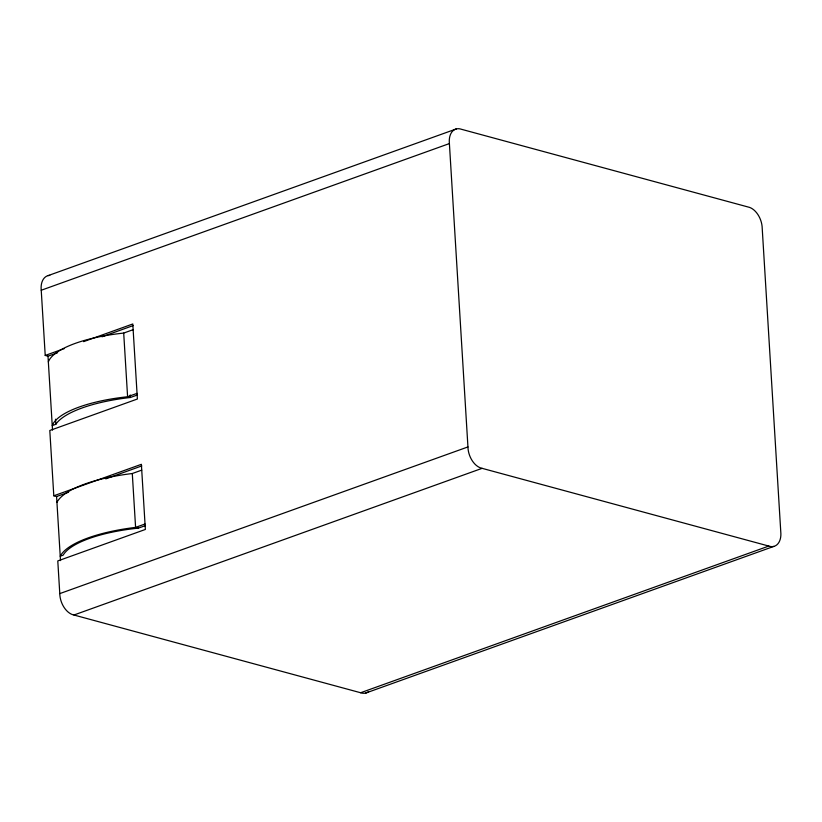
<?xml version="1.0" encoding="UTF-8"?>
<svg xmlns="http://www.w3.org/2000/svg" width="822" height="822" viewBox="0 0 822 822"><rect width="100%" height="100%" fill="white"/><g stroke="black" fill="none" stroke-linecap="round" stroke-linejoin="round"><path stroke-width="1.23" d="M48.149 275.606L456.313 128.931M57.591 352.741L47.995 356.193L45.22 355.443L41.234 290.248L449.398 143.573A17.786 11.498 70.2 0 1 461.368 129.26L748.061 206.99A17.786 11.498 70.2 0 1 762.22 228.393L780.766 531.752A17.786 11.498 70.2 0 1 768.796 546.065L360.632 692.741L73.939 615.01A17.786 11.498 70.2 0 1 59.78 593.607L57.787 560.933L145.36 529.46L141.384 464.317L53.8 495.789L49.803 430.492L137.387 399.019L132.794 323.971L83.608 341.644M45.22 355.443L64.414 348.538M101.99 336.794L133.174 325.584M48.344 361.906A90.512 28.421 -3.5 0 1 123.701 333.074L133.143 329.684M137.459 394.961L130.379 397.499A93.513 29.366 -3.5 0 0 55.814 424.296L52.238 425.58A90.512 28.421 -3.5 0 1 127.595 396.749L137.038 393.358M53.8 495.789L56.584 496.539L68.575 492.224M105.771 478.866L141.764 465.93M56.934 502.355A96.256 30.219 -3.5 0 1 132.291 473.523L141.733 470.133M145.032 523.994L135.589 527.385A96.256 30.219 -3.5 0 0 60.232 556.217L63.13 555.179A90.543 28.431 -3.5 0 1 138.373 528.135L145.453 525.597M59.78 593.607L467.944 446.932L449.398 143.573M73.939 615.01L482.103 468.335L768.796 546.065M365.687 693.069L773.851 546.394M138.373 528.135L135.589 527.385L132.291 473.523M130.225 394.961L130.379 397.499M123.701 333.074L127.595 396.749M55.506 419.21L55.814 424.296M47.995 356.193L52.516 430.112M56.584 496.539L60.499 560.594M482.103 468.335A17.786 11.498 70.2 0 1 467.944 446.932M368.595 691.6A17.786 11.498 70.2 0 1 360.632 692.741M41.234 290.248A17.786 11.498 70.2 0 1 49.772 275.38"/></g></svg>
